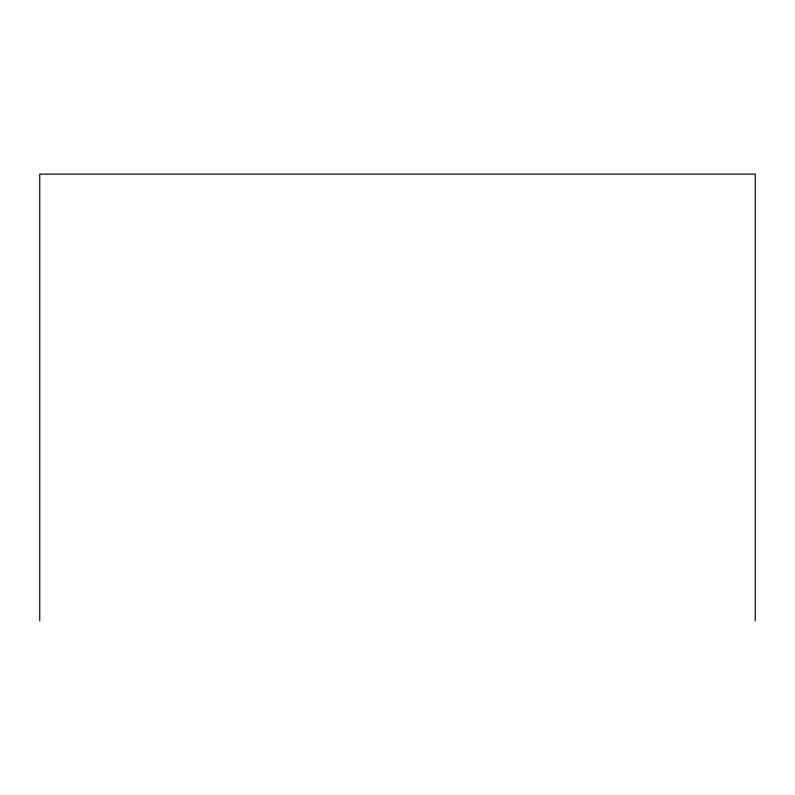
<?xml version="1.0" encoding="UTF-8"?>
<svg xmlns="http://www.w3.org/2000/svg" width="795" height="795" viewBox="0 0 795 795"><rect width="100%" height="100%" fill="white"/><g stroke="black" fill="none" stroke-linecap="round" stroke-linejoin="round"><path stroke-width="1.19" d="M755.25 620.885L755.25 174.115L39.75 174.115L39.75 620.885"/></g></svg>
